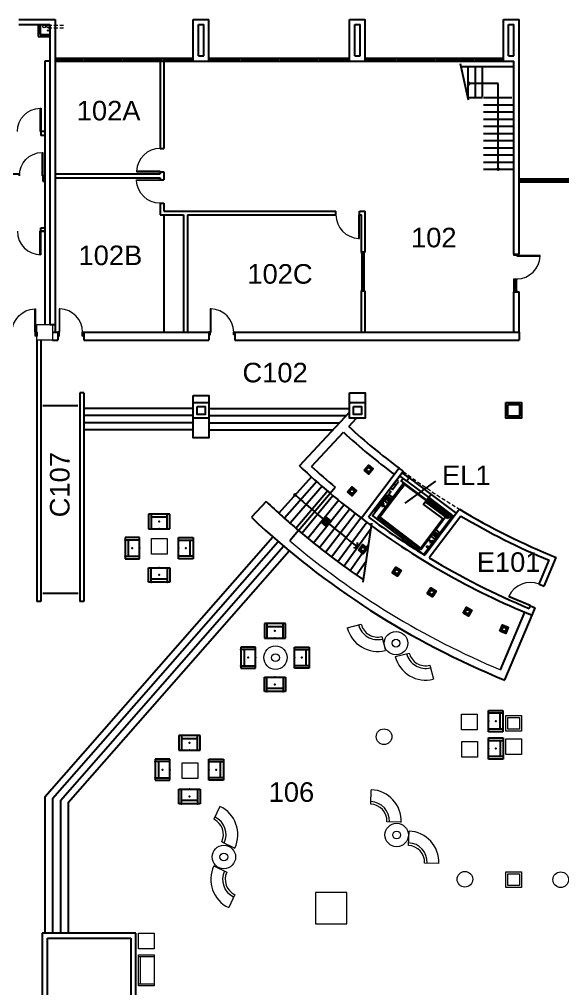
# Model space of a CAD drawing. Header units: inches. Extents: x 727 to 5370, y 324 to 3824.
# Drawn here: x 2244 to 3078, y 2154 to 3641 of the extents above; entities that cross this region are included whole.
import ezdxf

# ---------------------------------------------------------------- set-up
doc = ezdxf.new("R2010")
doc.units = ezdxf.units.IN
doc.header["$LTSCALE"] = 48
doc.header["$MEASUREMENT"] = 0
doc.linetypes.add('HIDDEN2', pattern=[0.1875, 0.125, -0.0625])
for name, color, linetype, lineweight in [('A-CLNG-LITE', 3, 'Continuous', 25), ('A-DOOR', 4, 'Continuous', 13), ('A-FLOR-EVTR', 1, 'Continuous', 25), ('A-FLOR-WDWK', 3, 'Continuous', 25), ('A-Wall-Abov', 1, 'HIDDEN2', 5), ('A-WALL-JAMB', 6, 'Continuous', 5), ('A-WALL-PRHT', 3, 'Continuous', 25), ('I-Furn', 30, 'Continuous', 18), ('P-EQPM-2', 2, 'Continuous', 13), ('S-COLS', 6, 'Continuous', 13)]:
    doc.layers.add(name, color=color, linetype=linetype, lineweight=lineweight)
for name, color, linetype in [('A-FLOR-OPNG', 1, 'Continuous'), ('A-FLOR-STRS', 4, 'Continuous'), ('A-GLAZ', 3, 'Continuous'), ('A-PFLR-TEXT', 7, 'Continuous'), ('A-WALL', 5, 'Continuous')]:
    doc.layers.add(name, color=color, linetype=linetype)
doc.styles.get("Standard").update_dxf_attribs({"font": 'arial.ttf'})

# ---------------------------------------------------------------- blocks, each defined once
blk = doc.blocks.new('d_dr90')
blk.add_lwpolyline([(0, 0), (0.033, 0), (0.033, 1), (0, 1)], close=True)
blk.add_arc((0, 0), 1, 0, 88.0908)
blk = doc.blocks.new('E-RECDL')
at = {"color": 0, "linetype": 'ByBlock'}
for radius in [4, 3]:
    blk.add_circle((0, 0), radius, dxfattribs=at)
blk = doc.blocks.new('FLOOR MT. LIGHT FIXT.')
at = {"layer": 'A-CLNG-LITE'}
blk.add_lwpolyline([(-938.8, -1802.8), (-929.2, -1806.7), (-932.7, -1815.5), (-942.3, -1811.7)], close=True, dxfattribs=at)
blk.add_blockref('E-RECDL', (-935.7, -1809.2), dxfattribs=at)
blk = doc.blocks.new('A$C1BE84886')
at = {"layer": 'I-Furn', "linetype": 'ByBlock', "lineweight": -2}
for p, q in [((0, 18), (26, 18)), ((0, 0), (0, 18)), ((3, 0), (3, 18)), ((23, 18), (23, 0)), ((26, 18), (26, 0)), ((23, 4), (3, 4)), ((26, 0), (0, 0))]:
    blk.add_line(p, q, dxfattribs=at)
for p in [(13, 18), (13, 9), (3, 0), (23, 0)]:
    blk.add_point(p, dxfattribs=at)
blk = doc.blocks.new('A$C305C4D1D')
at = {"layer": 'I-Furn'}
for p, q in [((0, 24), (24, 24)), ((0, 0), (0, 24)), ((24, 24), (24, 0)), ((24, 0), (0, 0))]:
    blk.add_line(p, q, dxfattribs=at)
blk = doc.blocks.new('A$C02561392')
at = {"layer": 'I-Furn'}
for p, q in [((48, 48), (0, 48)), ((0, 48), (0, 0)), ((48, 0), (48, 48)), ((0, 0), (48, 0))]:
    blk.add_line(p, q, dxfattribs=at)

msp = doc.modelspace()

# ---------------------------------------------------------------- linework, layer by layer
at = {"layer": 'A-DOOR'}
for p, q in [((2275.2, 3315.8), (2275.2, 3279.8)), ((2275.2, 3315.8), (2277.2, 3315.8)), ((2277.2, 3315.8), (2277.2, 3279.8))]:
    msp.add_line(p, q, dxfattribs=at)
for centre, radius, start, end in [((2277.2, 3315.8), 36, 180, 270), ((3464.2, 3794.2), 1248, 229.8334, 247.3115)]:
    msp.add_arc(centre, radius, start, end, dxfattribs=at)
at = {"layer": 'A-FLOR-EVTR'}
for p, q in [((2814.1, 2921.6), (2823.6, 2934.1)), ((2823.6, 2934.1), (2828.4, 2940.5)), ((2824.9, 2933.1), (2823.6, 2934.1)), ((2826.3, 2932), (2824.9, 2933.1)), ((2833.7, 2925.3), (2835.4, 2927.6)), ((2803.5, 2894.9), (2802.6, 2895.6)), ((2909.7, 2879.1), (2865, 2820)), ((2905.3, 2876.4), (2908.1, 2880.2)), ((2875.7, 2840.3), (2876.5, 2839.7))]:
    msp.add_line(p, q, dxfattribs=at)
for points in [[(2865, 2820), (2786.5, 2879.4), (2808.8, 2908.9), (2814.3, 2916.2), (2811.6, 2918.3), (2814.1, 2921.6), (2816.8, 2919.5), (2826.3, 2932)], [(2905.3, 2876.4), (2830.4, 2933), (2833.3, 2936.8)], [(2860.4, 2827), (2794.3, 2877), (2833.6, 2928.9), (2899.7, 2878.9), (2860.4, 2827)], [(2868.9, 2898.8), (2867.2, 2900.1), (2864.7, 2896.7), (2894.2, 2874.4), (2860.4, 2829.7), (2797.4, 2877.3), (2831.1, 2921.9), (2831.4, 2921.6), (2834, 2925)]]:
    msp.add_lwpolyline(points, dxfattribs=at)
for points in [[(2819.8, 2926.2), (2818.4, 2927.2), (2819.4, 2928.6), (2820.8, 2927.6)], [(2791, 2885.4), (2789.3, 2886.6), (2807.1, 2910.2), (2808.8, 2908.9)], [(2810.2, 2897.9), (2804, 2902.6), (2811.1, 2912), (2817.3, 2907.4)], [(2901.7, 2874.9), (2867.7, 2900.7), (2868.5, 2901.8), (2902.6, 2876)], [(2905, 2879.2), (2870.9, 2905), (2871.8, 2906.1), (2905.8, 2880.3)], [(2800.4, 2893.9), (2801, 2893.4), (2803.9, 2897.3), (2803.3, 2897.8)], [(2803, 2894.3), (2804.6, 2893.1), (2805, 2893.7), (2803.5, 2894.9)], [(2882.5, 2843.2), (2876.2, 2847.9), (2883.4, 2857.4), (2889.6, 2852.6)], [(2871.2, 2824.7), (2869.5, 2826), (2887.3, 2849.5), (2889, 2848.2)], [(2875.2, 2839.7), (2873.6, 2840.9), (2874.1, 2841.5), (2875.7, 2840.3)], [(2875.5, 2837), (2874.8, 2837.5), (2877.8, 2841.4), (2878.4, 2840.9)]]:
    msp.add_lwpolyline(points, close=True, dxfattribs=at)
for centre, radius in [((2810.8, 2905), 2.88), ((2810.8, 2905), 1.44), ((2883.3, 2850.1), 2.88), ((2883.3, 2850.1), 1.44), ((2870.5, 2831.8), 0.91)]:
    msp.add_circle(centre, radius, dxfattribs=at)
at = {"layer": 'A-FLOR-OPNG'}
for p, q in [((2839.1, 2932.5), (2872.6, 2907.1)), ((2842.7, 2937.3), (2876.2, 2911.9))]:
    msp.add_line(p, q, dxfattribs=at)
at = {"layer": 'A-FLOR-STRS'}
for p, q in [((2933.7, 3516.8), (2921.3, 3572.8)), ((2922.2, 3568.8), (3003.2, 3568.8)), ((2933.2, 3522.3), (2933.2, 3567.3)), ((2944.2, 3522.3), (2944.2, 3567.3)), ((2955.2, 3522.3), (2955.2, 3567.3)), ((2933.2, 3542.7), (2935.5, 3545)), ((2979.2, 3542.7), (2933.2, 3542.7)), ((2933.2, 3542.7), (2935.5, 3540.4)), ((2979.2, 3409.8), (2979.2, 3542.7)), ((2932.9, 3520.8), (2955.2, 3520.8)), ((2956.7, 3520.8), (3000.2, 3520.8)), ((2956.7, 3509.8), (3003.2, 3509.8)), ((3001.7, 3520.8), (3003.2, 3520.8)), ((2956.7, 3498.8), (3003.2, 3498.8)), ((2956.7, 3487.8), (3003.2, 3487.8)), ((2956.7, 3476.8), (3003.2, 3476.8)), ((2956.7, 3465.8), (3003.2, 3465.8)), ((2956.7, 3454.8), (3003.2, 3454.8)), ((2956.7, 3443.8), (3003.2, 3443.8)), ((2956.7, 3432.8), (3003.2, 3432.8)), ((2956.7, 3421.8), (3003.2, 3421.8)), ((2956.7, 3410.8), (3003.2, 3410.8)), ((2334.2, 3047.8), (2280.2, 3047.8)), ((2511.2, 3043.8), (2343.2, 3043.8)), ((2535.2, 3043.8), (2751.2, 3043.8)), ((2511.2, 3032.8), (2343.2, 3032.8)), ((2511.2, 3021.8), (2343.2, 3021.8)), ((2535.2, 3032.8), (2746.2, 3032.8)), ((2535.2, 3021.8), (2736, 3021.8)), ((2511.2, 3010.8), (2343.2, 3010.8)), ((2535.2, 3010.8), (2725.7, 3010.8)), ((2692.4, 2939), (2642.4, 2883.1)), ((2700.6, 2931.7), (2651.1, 2875.3)), ((2708.9, 2924.4), (2659.9, 2867.6)), ((2668.8, 2860), (2717.2, 2917.3)), ((2672.8, 2856.6), (2721.2, 2913.9)), ((2677.8, 2852.4), (2725.6, 2910.2)), ((2686.8, 2845), (2734.1, 2903.2)), ((2695.9, 2837.6), (2742.6, 2896.3)), ((2705, 2830.3), (2751.2, 2889.4)), ((2714.3, 2823.1), (2759.9, 2882.7)), ((2723.6, 2816), (2768.6, 2876)), ((2733, 2808.9), (2777.4, 2869.4)), ((2742.4, 2802), (2784.3, 2860.2)), ((2771.9, 2777.2), (2785.5, 2867.9)), ((2283.2, 2448.1), (2633.3, 2847.1)), ((2295.2, 2445.1), (2641.6, 2839.8)), ((2307.2, 2442.1), (2649.9, 2832.7)), ((2751.9, 2795.2), (2780.7, 2835.9)), ((2763.4, 2831.1), (2756.9, 2829.4)), ((2763.4, 2831.1), (2763.4, 2838.1)), ((2319.2, 2439.1), (2658.4, 2825.6)), ((2761.5, 2788.4), (2776.9, 2810.7)), ((2771.1, 2781.8), (2773, 2784.5)), ((2278.7, 2759.8), (2277.2, 2759.8)), ((2334.2, 2759.8), (2280.2, 2759.8)), ((2337.2, 2759.8), (2335.7, 2759.8)), ((2283.2, 2448.1), (2283.2, 2238.8)), ((2295.2, 2445.1), (2295.2, 2238.8)), ((2307.2, 2442.1), (2307.2, 2238.8)), ((2319.2, 2439.1), (2319.2, 2238.8)), ((2423.2, 2238.8), (2279.2, 2238.8)), ((2279.2, 2238.8), (2279.2, 2128.2)), ((2287.2, 2128.2), (2287.2, 2230.8)), ((2287.2, 2230.8), (2415.2, 2230.8)), ((2415.2, 2230.8), (2415.2, 2084.8)), ((2423.2, 2076.8), (2423.2, 2238.8))]:
    msp.add_line(p, q, dxfattribs=at)
for centre in [(2979.2, 3410.8), (2667.4, 2911.1)]:
    msp.add_circle(centre, 1.5, dxfattribs=at)
for centre, radius, start, end in [((4444.7, 4946.7), 2702.3, 228.8761, 231.5247), ((3464.2, 3794.2), 1152, 229.8334, 232.8922), ((3464.2, 3794.2), 1227, 229.8334, 235.6807)]:
    msp.add_arc(centre, radius, start, end, dxfattribs=at)
at = {"layer": 'A-FLOR-WDWK'}
msp.add_line((2466.2, 3340.8), (2466.2, 3160.8), dxfattribs=at)
at = {"layer": 'A-GLAZ'}
for p, q in [((2299.2, 3581.3), (2511.2, 3581.3)), ((2299.2, 3576.8), (2511.2, 3576.8)), ((2301.2, 3579.1), (2342.2, 3579.1)), ((2344.2, 3579.1), (2402.2, 3579.1)), ((2404.2, 3579.1), (2462.2, 3579.1)), ((2464.2, 3579.1), (2509.2, 3579.1)), ((2535.2, 3581.3), (2751.2, 3581.3)), ((2535.2, 3576.8), (2751.2, 3576.8)), ((2537.2, 3579.1), (2582.2, 3579.1)), ((2584.2, 3579.1), (2642.2, 3579.1)), ((2644.2, 3579.1), (2702.2, 3579.1)), ((2704.2, 3579.1), (2749.2, 3579.1)), ((2775.2, 3581.3), (2987.2, 3581.3)), ((2775.2, 3576.8), (2987.2, 3576.8)), ((2777.2, 3579.1), (2822.2, 3579.1)), ((2824.2, 3579.1), (2882.2, 3579.1)), ((2884.2, 3579.1), (2942.2, 3579.1)), ((2944.2, 3579.1), (2985.2, 3579.1)), ((3090.9, 3395.8), (3011.2, 3395.8)), ((3095.7, 3391.3), (3011.2, 3391.3)), ((3091.3, 3393.6), (3013.2, 3393.6)), ((2771.5, 3281.8), (2771.5, 3225.8)), ((3005.5, 3224.8), (3005.5, 3240.8))]:
    msp.add_line(p, q, dxfattribs=at)
at = {"layer": 'A-PFLR-TEXT', "ltscale": 10}
msp.add_line((2836.4, 2898.6), (2883.6, 2932.5), dxfattribs=at)
at = {"layer": 'A-WALL'}
for p, q in [((2243.2, 3640.8), (2299.2, 3640.8)), ((2243.2, 3632.8), (2291.2, 3632.8)), ((2273.2, 3632.8), (2273.2, 3614.8)), ((2276.2, 3632.8), (2276.2, 3617.8)), ((2291.2, 3632.8), (2291.2, 3172.8)), ((2299.2, 3640.8), (2299.2, 3160.8)), ((2511.2, 3576.8), (2511.2, 3640.8)), ((2511.2, 3640.8), (2535.2, 3640.8)), ((2519.2, 3584.8), (2519.2, 3632.8)), ((2519.2, 3632.8), (2527.2, 3632.8)), ((2527.2, 3584.8), (2527.2, 3632.8)), ((2535.2, 3576.8), (2535.2, 3640.8)), ((2751.2, 3576.8), (2751.2, 3640.8)), ((2751.2, 3640.8), (2775.2, 3640.8)), ((2759.2, 3584.8), (2759.2, 3632.8)), ((2759.2, 3632.8), (2767.2, 3632.8)), ((2767.2, 3584.8), (2767.2, 3632.8)), ((2775.2, 3576.8), (2775.2, 3640.8)), ((2987.2, 3576.8), (2987.2, 3640.8)), ((2987.2, 3640.8), (3011.2, 3640.8)), ((2995.2, 3584.8), (2995.2, 3632.8)), ((2995.2, 3632.8), (3003.2, 3632.8)), ((3003.2, 3584.8), (3003.2, 3632.8)), ((3011.2, 3280.8), (3011.2, 3640.8)), ((2273.2, 3614.8), (2291.2, 3614.8)), ((2276.2, 3617.8), (2291.2, 3617.8)), ((2519.2, 3584.8), (2527.2, 3584.8)), ((2759.2, 3584.8), (2767.2, 3584.8)), ((2995.2, 3584.8), (3003.2, 3584.8)), ((2291.2, 3576.8), (2283.2, 3576.8)), ((2283.2, 3576.8), (2283.2, 3172.8)), ((2460.2, 3576.8), (2460.2, 3442.8)), ((2466.2, 3576.8), (2466.2, 3442.8)), ((2511.2, 3576.8), (2535.2, 3576.8)), ((2751.2, 3576.8), (2775.2, 3576.8)), ((2987.2, 3576.8), (3003.2, 3576.8)), ((3003.2, 3280.8), (3003.2, 3576.8)), ((2277.2, 3504.8), (2277.2, 3462.8)), ((2460.2, 3442.8), (2466.2, 3442.8)), ((2460.2, 3406.8), (2466.2, 3406.8)), ((2460.2, 3406.8), (2460.2, 3403.8)), ((2466.2, 3406.8), (2466.2, 3394.8)), ((2280.2, 3400.8), (2280.2, 3392.8)), ((2280.2, 3400.8), (2283.2, 3400.8)), ((2280.2, 3392.8), (2283.2, 3392.8)), ((2299.2, 3403.8), (2460.2, 3403.8)), ((2299.2, 3397.8), (2460.2, 3397.8)), ((2460.2, 3397.8), (2460.2, 3394.8)), ((2460.2, 3394.8), (2466.2, 3394.8)), ((2460.2, 3358.8), (2466.2, 3358.8)), ((2460.2, 3358.8), (2460.2, 3340.8)), ((2466.2, 3358.8), (2466.2, 3346.8)), ((2466.2, 3346.8), (2730.2, 3346.8)), ((2730.2, 3340.8), (2730.2, 3346.8)), ((2766.2, 3340.8), (2766.2, 3346.8)), ((2766.2, 3346.8), (2775.2, 3346.8)), ((2775.2, 3283.8), (2775.2, 3346.8)), ((2460.2, 3340.8), (2496.2, 3340.8)), ((2496.2, 3340.8), (2496.2, 3160.8)), ((2502.2, 3340.8), (2502.2, 3160.8)), ((2502.2, 3340.8), (2730.2, 3340.8)), ((2766.2, 3340.8), (2769.2, 3340.8)), ((2769.2, 3283.8), (2769.2, 3340.8)), ((2277.2, 3315.8), (2277.2, 3320.8)), ((2277.2, 3320.8), (2283.2, 3320.8)), ((2277.2, 3320.8), (2283.2, 3320.8)), ((2283.2, 3315.8), (2277.2, 3315.8)), ((2277.2, 3315.8), (2283.2, 3315.8)), ((2775.2, 3283.8), (2769.2, 3283.8)), ((3003.2, 3280.8), (3011.2, 3280.8)), ((3003.2, 3240.8), (3007.7, 3240.8)), ((2769.2, 3160.8), (2769.2, 3223.8)), ((2775.2, 3223.8), (2769.2, 3223.8)), ((2775.2, 3160.8), (2775.2, 3223.8)), ((3003.2, 3160.8), (3003.2, 3222.8)), ((3003.2, 3222.8), (3011.2, 3222.8)), ((3011.2, 3160.8), (3011.2, 3222.8)), ((2291.2, 3172.8), (2299.2, 3172.8)), ((2269.2, 3160.8), (2271.2, 3160.8)), ((2295.2, 3160.8), (2305.2, 3160.8)), ((2303.2, 3160.8), (2303.2, 3148.8)), ((2341.2, 3160.8), (2535.2, 3160.8)), ((2343.2, 3160.8), (2343.2, 3148.8)), ((2535.2, 3160.8), (2535.2, 3148.8)), ((2535.2, 3160.8), (2537.2, 3160.8)), ((2575.2, 3160.8), (3011.2, 3160.8)), ((2575.2, 3160.8), (2575.2, 3148.8)), ((3011.2, 3160.8), (3011.2, 3148.8)), ((2295.2, 3148.8), (2303.2, 3148.8)), ((2343.2, 3148.8), (2535.2, 3148.8)), ((2575.2, 3148.8), (3011.2, 3148.8)), ((2827.1, 2952.1), (2769.2, 2875.5)), ((2833.5, 2947.3), (2780.4, 2877.1)), ((2842.7, 2937.3), (2839.1, 2932.5)), ((2876.2, 2911.9), (2872.6, 2907.1)), ((2872.6, 2907.1), (2911.4, 2877.8)), ((2876.2, 2911.9), (2915, 2882.6)), ((2920, 2889.2), (2866.7, 2818.7)), ((2922.1, 2878.7), (2873.5, 2814.5)), ((3042.3, 2774.1), (3057.6, 2811)), ((3049.7, 2771), (3068.1, 2815.4)), ((3042.3, 2774.1), (3049.7, 2771)), ((3027, 2737.1), (3028.6, 2740.8)), ((3028.6, 2740.8), (3036, 2737.8)), ((3031.4, 2726.6), (3036, 2737.8))]:
    msp.add_line(p, q, dxfattribs=at)
at = {"layer": 'A-WALL', "ltscale": 10}
for p, q in [((2842.7, 2937.3), (2832, 2945.3)), ((2839.1, 2932.5), (2828.4, 2940.5))]:
    msp.add_line(p, q, dxfattribs=at)
at = {"layer": 'A-WALL'}
for points in [[(2283.2, 3468.8), (2277.2, 3468.8)], [(2283.2, 3462.8), (2277.2, 3462.8)], [(2244.2, 3400.8), (2244.2, 3403.3), (2217.9, 3403.3)], [(2511.2, 3052.8), (2535.2, 3052.8), (2535.2, 3028.8), (2511.2, 3028.8), (2511.2, 3052.8)], [(2751.2, 3052.8), (2775.2, 3052.8), (2775.2, 3028.8), (2751.2, 3028.8), (2751.2, 3052.8)], [(2991.2, 3052.8), (3015.2, 3052.8), (3015.2, 3028.8), (2991.2, 3028.8), (2991.2, 3052.8)]]:
    msp.add_lwpolyline(points, dxfattribs=at)
for points in [[(2269.2, 3154.8), (2269.2, 3160.8), (2271.2, 3160.8), (2271.2, 3154.8)], [(2305.2, 3154.8), (2305.2, 3160.8), (2303.2, 3160.8), (2303.2, 3154.8)], [(2341.2, 3154.8), (2341.2, 3160.8), (2343.2, 3160.8), (2343.2, 3154.8)], [(2537.2, 3156.8), (2537.2, 3160.8), (2535.2, 3160.8), (2535.2, 3156.8)], [(2573.2, 3156.8), (2573.2, 3160.8), (2575.2, 3160.8), (2575.2, 3156.8)], [(2994.2, 3049.8), (3012.2, 3049.8), (3012.2, 3031.8), (2994.2, 3031.8)], [(2517.2, 3046.8), (2529.2, 3046.8), (2529.2, 3034.8), (2517.2, 3034.8)], [(2757.2, 3046.8), (2769.2, 3046.8), (2769.2, 3034.8), (2757.2, 3034.8)]]:
    msp.add_lwpolyline(points, close=True, dxfattribs=at)
for radius, start, end in [(1056, 232.8922, 233.3263), (1056, 238.9805, 247.9658), (1152, 232.8922, 247.9296), (1144, 233.2929, 238.5106), (1064, 239.3679, 247.5318), (1144, 238.9133, 247.5318)]:
    msp.add_arc((3464.2, 3794.2), radius, start, end, dxfattribs=at)
at = {"layer": 'A-Wall-Abov'}
msp.add_arc((3464.2, 3794.2), 1056, 233.3263, 238.9805, dxfattribs=at)
at = {"layer": 'A-WALL-JAMB'}
for p, q in [((3078.1, 3391.3), (3011.2, 3391.3)), ((2769.2, 3283.8), (2769.2, 3223.8)), ((2773.7, 3283.8), (2773.7, 3223.8)), ((3003.2, 3224.8), (3003.2, 3240.8)), ((3007.7, 3224.8), (3007.7, 3240.8))]:
    msp.add_line(p, q, dxfattribs=at)
for points in [[(2299.2, 3576.8), (2299.2, 3581.3), (2301.2, 3581.3), (2301.2, 3576.8)], [(2342.2, 3576.8), (2342.2, 3581.3), (2344.2, 3581.3), (2344.2, 3576.8)], [(2402.2, 3576.8), (2402.2, 3581.3), (2404.2, 3581.3), (2404.2, 3576.8)], [(2462.2, 3576.8), (2462.2, 3581.3), (2464.2, 3581.3), (2464.2, 3576.8)], [(2509.2, 3576.8), (2509.2, 3581.3), (2511.2, 3581.3), (2511.2, 3576.8)], [(2535.2, 3576.8), (2535.2, 3581.3), (2537.2, 3581.3), (2537.2, 3576.8)], [(2582.2, 3576.8), (2582.2, 3581.3), (2584.2, 3581.3), (2584.2, 3576.8)], [(2642.2, 3576.8), (2642.2, 3581.3), (2644.2, 3581.3), (2644.2, 3576.8)], [(2702.2, 3576.8), (2702.2, 3581.3), (2704.2, 3581.3), (2704.2, 3576.8)], [(2749.2, 3576.8), (2749.2, 3581.3), (2751.2, 3581.3), (2751.2, 3576.8)], [(2775.2, 3576.8), (2775.2, 3581.3), (2777.2, 3581.3), (2777.2, 3576.8)], [(2822.2, 3576.8), (2822.2, 3581.3), (2824.2, 3581.3), (2824.2, 3576.8)], [(2882.2, 3576.8), (2882.2, 3581.3), (2884.2, 3581.3), (2884.2, 3576.8)], [(2942.2, 3576.8), (2942.2, 3581.3), (2944.2, 3581.3), (2944.2, 3576.8)], [(2985.2, 3576.8), (2985.2, 3581.3), (2987.2, 3581.3), (2987.2, 3576.8)], [(3011.2, 3391.3), (3011.2, 3395.8), (3013.2, 3395.8), (3013.2, 3391.3)], [(2773.7, 3281.8), (2769.2, 3281.8), (2769.2, 3283.8), (2773.7, 3283.8)], [(3007.7, 3278.8), (3003.2, 3278.8), (3003.2, 3280.8), (3007.7, 3280.8)], [(3007.7, 3240.8), (3003.2, 3240.8), (3003.2, 3242.8), (3007.7, 3242.8)], [(2773.7, 3223.8), (2769.2, 3223.8), (2769.2, 3225.8), (2773.7, 3225.8)], [(3007.7, 3222.8), (3003.2, 3222.8), (3003.2, 3224.8), (3007.7, 3224.8)]]:
    msp.add_lwpolyline(points, close=True, dxfattribs=at)
at = {"layer": 'A-WALL-PRHT'}
for p, q in [((2271.2, 3148.8), (2271.2, 2747.8)), ((2277.2, 3148.8), (2277.2, 2747.8)), ((2337.2, 3067.8), (2337.2, 2747.8)), ((2343.2, 3067.8), (2337.2, 3067.8)), ((2343.2, 3067.8), (2343.2, 2747.8)), ((2674.4, 2955.6), (2751.2, 3038.2)), ((2749.8, 3016.1), (2761.6, 3028.8)), ((2692.8, 2954.9), (2741.6, 3007.3)), ((2721.2, 2913.9), (2728.9, 2923.1)), ((2623, 2901), (2600.3, 2877)), ((2672.8, 2856.6), (2659.2, 2840.5)), ((2277.2, 2747.8), (2271.2, 2747.8)), ((2343.2, 2747.8), (2337.2, 2747.8)), ((2982.8, 2642.8), (3020.3, 2731.4)), ((2989.3, 2627.2), (3031.4, 2726.6))]:
    msp.add_line(p, q, dxfattribs=at)
msp.add_lwpolyline([(2511.2, 3063.8), (2535.2, 3063.8), (2535.2, 2998.8), (2511.2, 2998.8)], close=True, dxfattribs=at)
msp.add_lwpolyline([(2751.2, 3067.8), (2775.2, 3067.8), (2775.2, 3028.8), (2751.2, 3028.8), (2751.2, 3067.8)], dxfattribs=at)
for centre, radius, start, end in [((3462.3, 3798.2), 1070, 227.6599, 233.1072), ((3462.3, 3798.2), 1058, 227.6667, 233.1072), ((3464.2, 3794.2), 1152, 226.7146, 229.8334), ((3464.2, 3794.2), 1140, 227.4146, 229.8334), ((3464.2, 3794.2), 1227, 226.7146, 229.8334), ((3464.2, 3794.2), 1260, 226.7146, 247.8548)]:
    msp.add_arc(centre, radius, start, end, dxfattribs=at)
at = {"layer": 'I-Furn'}
for p, q in [((2747.6, 2707.2), (2768.9, 2712.6)), ((2800.5, 2693.9), (2806, 2672.5)), ((2821.3, 2663.1), (2842.6, 2668.6)), ((2874.2, 2649.8), (2879.7, 2628.5)), ((2783.5, 2436.8), (2784.4, 2458.8)), ((2552.1, 2433.3), (2542.7, 2413.4)), ((2830.4, 2408.8), (2808.4, 2409.7)), ((2841.4, 2373.4), (2842.4, 2395.4)), ((2555.1, 2378.7), (2575, 2369.3)), ((2542.7, 2341.8), (2562.6, 2332.4)), ((2888.3, 2345.4), (2866.3, 2346.3)), ((2575, 2297.8), (2565.6, 2277.9)), ((2427.3, 2157.7), (2427.3, 2205.7)), ((2427.3, 2205.7), (2451.3, 2205.7)), ((2427.3, 2202.7), (2451.3, 2202.7)), ((2430.3, 2160.7), (2430.3, 2202.7)), ((2451.3, 2205.7), (2451.3, 2157.7)), ((2451.3, 2160.7), (2427.3, 2160.7)), ((2451.3, 2157.7), (2427.3, 2157.7))]:
    msp.add_line(p, q, dxfattribs=at)
for centre, radius in [((2822.4, 2683.7), 18), ((2637.4, 2661.5), 18), ((2822.4, 2683.7), 6), ((2637.4, 2661.5), 6), ((2804, 2540.2), 12), ((2823.4, 2389.4), 18), ((2823.4, 2389.4), 6), ((2558.1, 2355.6), 18), ((2558.1, 2355.6), 6), ((2928.1, 2321.4), 12)]:
    msp.add_circle(centre, radius, dxfattribs=at)
for centre, radius, start, end in [((2794.1, 2719.1), 48, 194.2987, 284.2987), ((2794.1, 2719.1), 30, 194.2987, 284.2987), ((2794.1, 2719.1), 26, 194.2987, 284.2987), ((2867.8, 2675), 48, 194.2987, 284.2987), ((2867.8, 2675), 30, 194.2987, 284.2987), ((2867.8, 2675), 26, 194.2987, 284.2987), ((2782.4, 2410.8), 48, 357.5695, 87.5695), ((2782.4, 2410.8), 30, 357.5695, 87.5695), ((2531.5, 2389.9), 48, 334.7149, 64.7149), ((2782.4, 2410.8), 26, 357.5695, 87.5695), ((2531.5, 2389.9), 26, 334.7149, 64.7149), ((2531.5, 2389.9), 30, 334.7149, 64.7149), ((2840.3, 2347.4), 48, 357.5695, 87.5695), ((2840.3, 2347.4), 26, 357.5695, 87.5695), ((2840.3, 2347.4), 30, 357.5695, 87.5695), ((2586.1, 2321.3), 48, 154.7149, 244.7149), ((2586.1, 2321.3), 30, 154.7149, 244.7149), ((2586.1, 2321.3), 26, 154.7149, 244.7149)]:
    msp.add_arc(centre, radius, start, end, dxfattribs=at)
at = {"layer": 'P-EQPM-2', "linetype": 'HIDDEN2'}
for p, q in [((2288.2, 3631.8), (2312.4, 3631.8)), ((2288.2, 3627.8), (2312.4, 3627.8))]:
    msp.add_line(p, q, dxfattribs=at)
at = {"layer": 'P-EQPM-2'}
for centre, radius in [((2282.2, 3629.8), 2), ((2288.2, 3629.8), 2), ((2288.2, 3623.8), 1)]:
    msp.add_circle(centre, radius, dxfattribs=at)
at = {"layer": 'S-COLS'}
for points in [[(2271.2, 3172.8), (2295.2, 3172.8), (2295.2, 3148.8), (2271.2, 3148.8), (2271.2, 3172.8)], [(2991.2, 2572.8), (3015.2, 2572.8), (3015.2, 2548.8), (2991.2, 2548.8), (2991.2, 2572.8)], [(2991.2, 2536.8), (3015.2, 2536.8), (3015.2, 2512.8), (2991.2, 2512.8), (2991.2, 2536.8)], [(2991.2, 2536.8), (3015.2, 2536.8), (3015.2, 2512.8), (2991.2, 2512.8), (2991.2, 2536.8)], [(2991.2, 2332.8), (3015.2, 2332.8), (3015.2, 2308.8), (2991.2, 2308.8), (2991.2, 2332.8)]]:
    msp.add_lwpolyline(points, dxfattribs=at)
for points in [[(2994.2, 2569.8), (3012.2, 2569.8), (3012.2, 2551.8), (2994.2, 2551.8)], [(2994.2, 2329.8), (3012.2, 2329.8), (3012.2, 2311.8), (2994.2, 2311.8)]]:
    msp.add_lwpolyline(points, close=True, dxfattribs=at)
msp.add_circle((3075.2, 2320.8), 12, dxfattribs=at)

# ---------------------------------------------------------------- block references
at = {"yscale": 1.246338590588493, "zscale": 1.246338590588493}
for p, xscale, rotation in [((2442.6, 2881.8), -1.246338590588493, 180), ((2406.4, 2813.2), -1.246338590588493, 270), ((2511.1, 2813.2), 1.246338590588493, 90), ((2620.4, 2714), -1.246338590588493, 180), ((2584.3, 2645.4), -1.246338590588493, 270), ((2689, 2645.4), 1.246338590588493, 90), ((2986.6, 2547.9), 1.246338590588493, 90), ((2489.1, 2541.9), -1.246338590588493, 180), ((2987, 2505.9), 1.246338590588493, 90), ((2452.9, 2473.3), -1.246338590588493, 270), ((2557.6, 2473.3), 1.246338590588493, 90)]:
    msp.add_blockref('A$C1BE84886', p, dxfattribs=dict(at, xscale=xscale, rotation=rotation))
for name, p in [('A$C305C4D1D', (2446.9, 2820.2)), ('A$C305C4D1D', (2923.1, 2550.8)), ('A$C305C4D1D', (2923.5, 2508.8)), ('A$C305C4D1D', (2494.1, 2476.2)), ('A$C02561392', (2698.8, 2252.9)), ('A$C305C4D1D', (2427.2, 2214.8))]:
    msp.add_blockref(name, p)
at = {"xscale": 1.246338590588493, "yscale": 1.246338590588493, "zscale": 1.246338590588493}
for p in [(2442.6, 2777.1), (2620.4, 2609.3), (2489.1, 2437.2)]:
    msp.add_blockref('A$C1BE84886', p, dxfattribs=at)
at = {"layer": 'A-CLNG-LITE'}
for p, rotation in [((1341.1, 4391.2), 72.31174522310239), ((1345.9, 4387.6), 71.11366708522318), ((1319, 4352.3), 70.63995165032797), ((1292.5, 4228.3), 73.9150883854712), ((1226.3, 4057.5), 78.9897066524601), ((1274.5, 4018.6), 79.23824357838565), ((1276, 3917.7), 81.74908785645732), ((1179.2, 3640.8), 90)]:
    msp.add_blockref('FLOOR MT. LIGHT FIXT.', p, dxfattribs=dict(at, rotation=rotation))
at = {"layer": 'A-DOOR'}
for p, xscale, yscale, zscale, rotation in [((2277.2, 3468.8), 36, -36, 36, 179.9999999992401), ((2280.2, 3400.8), 36, -36, 36, 179.9999999992401), ((2460.2, 3406.8), 36.00000000023829, 36.00000000023829, 36.00000000023829, 89.99999999924151), ((2460.2, 3394.8), 35.99999999999091, -35.99999999999091, 35.99999999999091, 269.9999999998683), ((2766.2, 3340.8), 35.99999999999091, 35.99999999999091, 35.99999999999091, 179.9999999998683), ((3007.7, 3278.8), 35.99999999999091, 35.99999999999091, 35.99999999999091, 269.9999999998683), ((2269.2, 3160.8), 36.00000000009186, -35.99999999999091, 36.00000000009186, 179.9999999982181), ((2305.2, 3160.8), -36, -36, 36, 180.0000000053471), ((3028.6, 2740.8), 35.99999999999987, 35.99999999999987, 35.99999999999987, 67.53175598607386)]:
    msp.add_blockref('d_dr90', p, dxfattribs=dict(at, xscale=xscale, yscale=yscale, zscale=zscale, rotation=rotation))
at = {"layer": 'A-DOOR', "xscale": 36, "yscale": 36, "zscale": 36}
msp.add_blockref('d_dr90', (2537.2, 3160.8), dxfattribs=at)

# ---------------------------------------------------------------- texts
at = {"layer": 'A-PFLR-TEXT', "ltscale": 10}
for s, p in [('102A', (2332.3, 3485.8)), ('102', (2845.4, 3291.1)), ('102B', (2335, 3263.8)), ('102C', (2594.2, 3235.3)), ('C102', (2586.7, 3083.9)), ('EL1', (2893, 2926.2)), ('E101', (2946.3, 2793.1)), ('106', (2626.9, 2440.2))]:
    msp.add_text(s, height=30, dxfattribs=at).set_placement(p)
msp.add_text('C107', height=30, rotation=90, dxfattribs=at).set_placement((2321.2, 2876.8))

doc.saveas('drawing.dxf')
